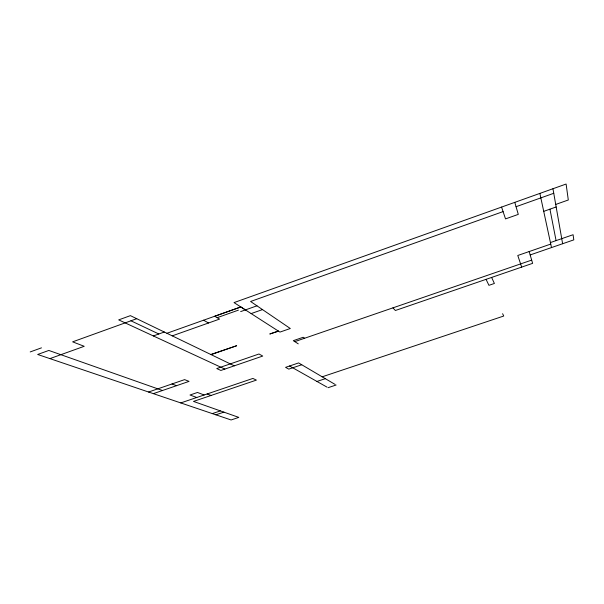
<?xml version="1.0" encoding="UTF-8"?>
<svg xmlns="http://www.w3.org/2000/svg" width="604" height="604" viewBox="0 0 604 604"><rect width="100%" height="100%" fill="white"/><g stroke="black" fill="none" stroke-linecap="round" stroke-linejoin="round"><path stroke-width="0.91" d="M30.2 351.936L41.472 347.851M136.738 318.701L72.623 341.849L84.22 346.303L49.928 358.617M516.05 206.711L553.755 193.288M153.325 335.937L164.311 332.026M503.087 211.604L250.592 301.487L290.298 328.508L279.954 332.094L234.027 302.589L566.107 184.039L568.304 199.992L555.718 204.446M166.908 333.28L240.762 306.945M217.176 317.681L238.384 310.154M172.246 335.854L219.569 319.078L214.752 316.269L240.868 306.983L245.398 309.92M240.664 311.596L256.957 305.82M251.128 313.597L262.491 309.588M543.728 211.355L556.163 206.968M210.841 354.503L236.662 345.73L211.09 354.623M278.316 331.045L269.799 334.004L278.527 331.181M550.433 242.566L573.09 234.722L573.8 239.871L530.161 254.948M550.757 244.076L517.779 255.484L521.675 267.111M294.805 341.63L531.671 260.105M148.576 392.019L184.605 379.622L189.052 381.381L153.348 393.642M234.299 365.835L262.732 356.058L258.98 353.997L216.745 368.561L220.883 370.441L234.299 365.835L130.396 315.643L118.678 319.886L224.869 369.074M180.77 402.921L252.88 378.444L256.398 380.105L193.491 401.418L238.814 417.394L231.083 419.961L37.675 354.473L48.826 350.448L162.499 390.501M301.728 364.748L288.795 369.127L285.571 367.353L298.625 362.921L335.069 384.416M212.314 413.604L220.392 410.901M322.181 376.813L503.721 316.028L502.604 313.702M215.885 414.812L223.895 412.132M316.957 381.456L325.307 378.663M328.04 387.708L336.103 385.027M196.783 397.485L189.988 395.016L197.485 392.464L204.167 394.986M171.997 383.985L176.519 385.684M207.127 393.974L211.038 395.477M130.932 320.799L158.814 333.982M203.556 320.211L208.539 322.989M289.558 365.994L326.975 387.104M298.263 343.85L293.31 340.671L303.185 337.274L304.627 338.255M392.955 307.874L395.371 310.494L532.622 263.352L529.164 251.543M486.061 279.342L488.938 285.33L494.389 283.465L491.626 277.432M501.569 207.081L505.525 218.905L518.292 214.382L514.782 202.363M539.87 193.408L551.505 247.572M549.934 209.165L556.08 240.611M552.954 188.735L562.626 243.729"/></g></svg>
